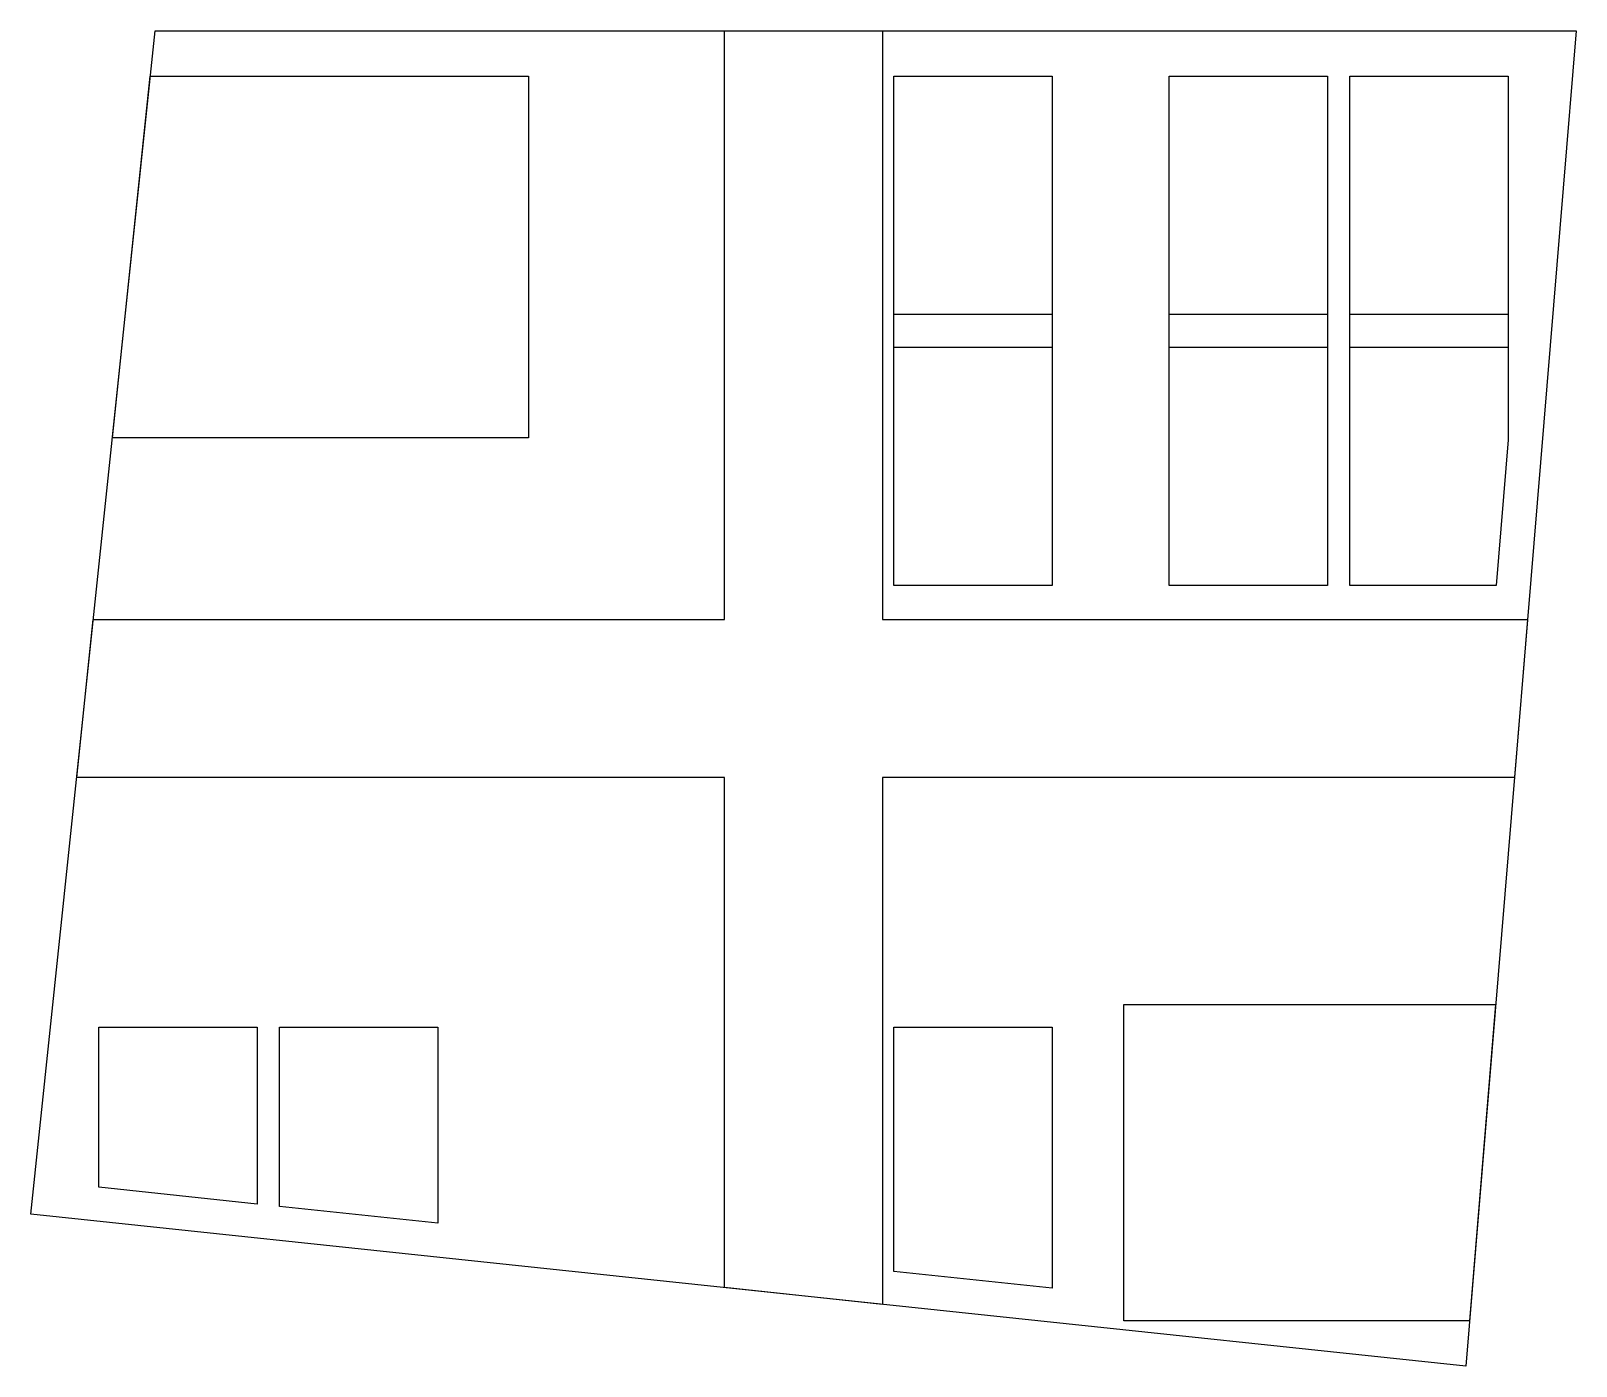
# Model space of a CAD drawing. Header units: metres. Extents: x 0.5 to 68.9, y 0.8 to 59.9.
import ezdxf

# ---------------------------------------------------------------- set-up
doc = ezdxf.new("R2010")
doc.units = ezdxf.units.M
for name, color, linetype in [('PTSP_BATAS_LAHAN', 7, 'Continuous'), ('PTSP_KDB', 1, 'Continuous'), ('PTSP_KDH', 3, 'Continuous'), ('PTSP_PSU_JALAN', 5, 'Continuous'), ('PTSP_PSU_MAKAM', 2, 'Continuous')]:
    doc.layers.add(name, color=color, linetype=linetype)

msp = doc.modelspace()

# ---------------------------------------------------------------- linework, layer by layer
at = {"layer": 'PTSP_BATAS_LAHAN'}
msp.add_lwpolyline([(6.001, 59.912), (68.852, 59.912), (63.972, 0.842), (0.512, 7.563)], close=True, dxfattribs=at)
at = {"layer": 'PTSP_KDB'}
for points in [[(38.682, 45.912), (38.682, 57.912), (45.682, 57.912), (45.682, 45.912)], [(50.852, 45.912), (50.852, 57.912), (57.852, 57.912), (57.852, 45.912)], [(58.852, 45.912), (58.852, 57.912), (65.852, 57.912), (65.852, 45.912)], [(38.682, 35.377), (38.682, 47.377), (45.682, 47.377), (45.682, 35.377)], [(50.852, 35.377), (50.852, 47.377), (57.852, 47.377), (57.852, 35.377)], [(58.852, 35.377), (58.852, 47.377), (65.852, 47.377), (65.852, 41.819), (65.32, 35.377)], [(3.512, 15.842), (10.512, 15.842), (10.512, 8.012), (3.512, 8.754)], [(11.512, 15.842), (18.512, 15.842), (18.512, 7.165), (11.512, 7.906)], [(38.682, 15.842), (45.682, 15.842), (45.682, 4.287), (38.682, 5.029)]]:
    msp.add_lwpolyline(points, close=True, dxfattribs=at)
at = {"layer": 'PTSP_KDH'}
msp.add_lwpolyline([(22.512, 41.912), (4.114, 41.912), (5.792, 57.912), (22.512, 57.912)], close=True, dxfattribs=at)
at = {"layer": 'PTSP_PSU_JALAN'}
msp.add_lwpolyline([(3.271, 33.877), (31.182, 33.877), (31.182, 59.912), (38.182, 59.912), (38.182, 33.877), (66.701, 33.877), (66.123, 26.877), (38.182, 26.877), (38.182, 3.573), (31.182, 4.315), (31.182, 26.877), (2.537, 26.877)], close=True, dxfattribs=at)
at = {"layer": 'PTSP_PSU_MAKAM'}
msp.add_lwpolyline([(48.852, 16.842), (65.294, 16.842), (64.137, 2.842), (48.852, 2.842)], close=True, dxfattribs=at)

doc.saveas('drawing.dxf')
